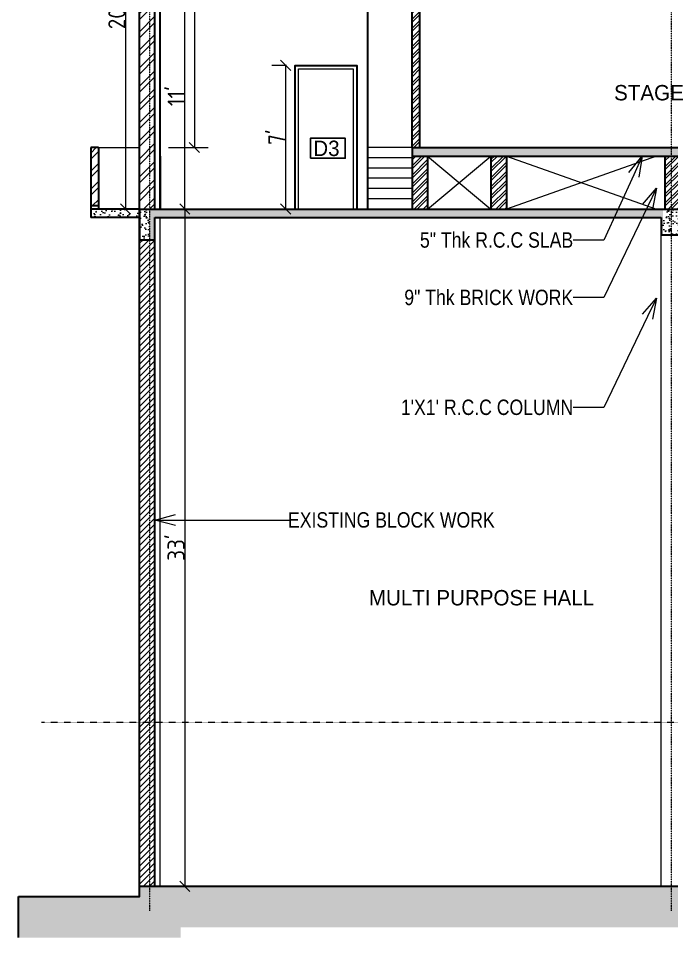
# Model space of a CAD drawing. Extents: x -95606 to 113309, y -42160 to -940.
# Drawn here: x -31865 to -31483, y -18024 to -17486 of the extents above; entities that cross this region are included whole.
import ezdxf
from ezdxf import colors
from ezdxf.entities.mleader import LeaderData, LeaderLine
from ezdxf.math import Vec2, Vec3

# ---------------------------------------------------------------- set-up
doc = ezdxf.new("R2010")
doc.units = 0
doc.header["$LTSCALE"] = 0.02
doc.header["$MEASUREMENT"] = 0
doc.header["$PDMODE"] = 3
doc.header["$PDSIZE"] = -2
for name, pattern in [('( Dashed )', [0.75, 0.5, -0.25]), ('ACAD_ISO04W100', [30, 24, -3, 0, -3]), ('CENTERX2', [101.6, 63.5, -12.7, 12.7, -12.7])]:
    doc.linetypes.add(name, pattern=pattern)
doc.layers.get('0').update_dxf_attribs({"linetype": 'CONTINUOUS'})
doc.layers.get('DEFPOINTS').update_dxf_attribs({"linetype": 'CONTINUOUS'})
for name, color, linetype, lineweight in [('DOOR WIN TEXT', 102, 'CONTINUOUS', 25), ('Hatch', 252, 'CONTINUOUS', 9), ('RBH CENTER LINE', 1, 'ACAD_ISO04W100', 13), ('RBH DIMENSIONS', 8, 'CONTINUOUS', 15), ('RBH hatch', 43, 'CONTINUOUS', 0), ('RBH TEXT', 50, 'CONTINUOUS', 13), ('RBH TEXT FRAME', 90, 'CONTINUOUS', 25), ('RBH WALL - 0.18', 252, 'CONTINUOUS', 18), ('RBH WALL - 0.30', 7, 'CONTINUOUS', 30)]:
    doc.layers.add(name, color=color, linetype=linetype, lineweight=lineweight)
doc.layers.add('RBH DO & WIN', color=7, linetype='CONTINUOUS', lineweight=9, true_color=0x8a008a)
doc.layers.add('RBH STAIRCASE', color=7, linetype='CONTINUOUS', lineweight=15, true_color=0x287763)
doc.styles.add('RBH TEXT40', font='ARIALN.TTF')
doc.styles.add('RBH-225', font='ARIALN.TTF', dxfattribs={"height": 225})
doc.styles.get("Standard").update_dxf_attribs({"font": 'ISOCP'})
doc.dimstyles.new('RBH DIM 01', dxfattribs={"dimtxt": 10, "dimasz": 6, "dimexe": 8, "dimexo": 5, "dimgap": 0.09, "dimtad": 1, "dimdec": 0, "dimzin": 0, "dimdsep": 46, "dimlunit": 4, "dimtxsty": 'Standard', "dimblk": 'OBLIQUE', "dimcen": 0.09, "dimclrd": 4, "dimclre": 1, "dimclrt": 2, "dimadec": 0, "dimazin": 0, "dimtfac": 1, "dimtdec": 0, "dimtofl": 0, "dimtmove": 0, "dimatfit": 3, "dimldrblk": 'OPEN30', "dimfxl": 1, "dimtolj": 1, "dimtzin": 0, "dimlwd": -1, "dimlwe": -1, "dimarcsym": 0})
pattern_1 = [(50, (-400882.442, -522400.5036), (7.172601826, -0.62752135), [0.75, -8.25]), (355, (-400882.442, -522400.5036), (-1.38751334, 7.52192134), [0.6, -6.6]), (100.4514445, (-400881.8446, -522400.556), (5.78508847, 6.89439991), [0.63740192, -7.01142112]), (46.1842, (-400882.442, -522398.504), (10.67241331, -1.65519281), [1.125, -12.375]), (96.6356355, (-400881.553, -522398.642), (9.34661946, 9.741186), [0.95610342, -10.5171376]), (351.184164, (-400882.442, -522398.504), (9.34661945, 9.741186), [0.9, -9.90000001]), (21, (-400881.442, -522399.0036), (5.96907052, -4.026188907), [0.75, -8.25]), (326, (-400881.442, -522399.0036), (2.43315332, 7.25150045), [0.6, -6.6]), (71.4514447, (-400880.945, -522399.339), (8.40222377, 3.22531153), [0.6374019, -7.01142112]), (37.5, (-400882.4423, -522400.5036), (0.121598553, 3.328938538), [0, -6.52, 0, -6.7, 0, -6.625]), (7.5, (-400882.4423, -522400.5036), (2.630695374, 3.944117119), [0, -3.82, 0, -6.37, 0, -2.525]), (327.5, (-400884.6723, -522400.5036), (5.338224362, -0.225548717), [0, -2.5, 0, -7.8, 0, -10.35]), (317.5, (-400885.6723, -522400.5036), (5.831861693, 1.001049823), [0, -3.25, 0, -5.18, 0, -7.35])]
pattern_2 = [(45, (-400882.442, -522400.5036), (-5.30330086, 5.30330086), []), (45, (-400878.907, -522400.5036), (-5.30330086, 5.30330086), [])]

# ---------------------------------------------------------------- blocks, each defined once
blk = doc.blocks.new('_Oblique')
at = {"color": 0, "linetype": 'ByBlock', "lineweight": -2}
blk.add_line((-0.5, -0.5), (0.5, 0.5), dxfattribs=at)
blk = doc.blocks.new('*D738')
at = {"layer": 'DEFPOINTS', "color": 0, "lineweight": -2, "ltscale": 0.75, "transparency": 16777216}
for p in [(-31781.7, -17597.94), (-31781.7, -17993.94), (-31767.24, -17993.94)]:
    blk.add_point(p, dxfattribs=at)
at = {"layer": 'RBH DIMENSIONS', "color": 1, "ltscale": 0.75, "transparency": 16777216}
for p, q in [((-31776.7, -17597.94), (-31759.24, -17597.94)), ((-31776.7, -17993.94), (-31759.24, -17993.94))]:
    blk.add_line(p, q, dxfattribs=at)
at = {"layer": 'RBH DIMENSIONS', "color": 4, "ltscale": 0.75, "transparency": 16777216}
blk.add_line((-31767.24, -17597.94), (-31767.24, -17993.94), dxfattribs=at)
at = {"layer": 'RBH DIMENSIONS', "color": 4, "ltscale": 0.75, "transparency": 16777216, "xscale": 6, "yscale": 6, "zscale": 6}
for p, rotation in [((-31767.24, -17597.94), 90), ((-31767.24, -17993.94), 270)]:
    blk.add_blockref('_Oblique', p, dxfattribs=dict(at, rotation=rotation))
at = {"layer": 'RBH DIMENSIONS', "color": 2, "ltscale": 0.75, "transparency": 16777216, "insert": (-31772.33, -17795.94), "char_height": 10, "attachment_point": 5, "rotation": 90}
blk.add_mtext("\\A1;33'", dxfattribs=at)
blk = doc.blocks.new('_Open30')
at = {"color": 0, "linetype": 'ByBlock', "lineweight": -2}
for p, q in [((-1, 0.268), (0, 0)), ((0, 0), (-1, -0.268)), ((0, 0), (-1, 0))]:
    blk.add_line(p, q, dxfattribs=at)
blk = doc.blocks.new('*D739')
at = {"layer": 'DEFPOINTS', "color": 0, "lineweight": -2, "ltscale": 0.75, "transparency": 16777216}
for p in [(-31767.24, -17465.94), (-31767.24, -17465.94), (-31767.24, -17597.94)]:
    blk.add_point(p, dxfattribs=at)
at = {"layer": 'RBH DIMENSIONS', "color": 1, "ltscale": 0.75, "transparency": 16777216}
for p, q in [((-31772.24, -17465.94), (-31775.24, -17465.94)), ((-31772.24, -17597.94), (-31775.24, -17597.94))]:
    blk.add_line(p, q, dxfattribs=at)
at = {"layer": 'RBH DIMENSIONS', "color": 4, "ltscale": 0.75, "transparency": 16777216}
blk.add_line((-31767.24, -17597.94), (-31767.24, -17465.94), dxfattribs=at)
at = {"layer": 'RBH DIMENSIONS', "color": 4, "ltscale": 0.75, "transparency": 16777216, "xscale": 6, "yscale": 6, "zscale": 6}
for p, rotation in [((-31767.24, -17465.94), 90), ((-31767.24, -17597.94), 270)]:
    blk.add_blockref('_Oblique', p, dxfattribs=dict(at, rotation=rotation))
at = {"layer": 'RBH DIMENSIONS', "color": 2, "ltscale": 0.75, "transparency": 16777216, "insert": (-31772.33, -17531.94), "char_height": 10, "attachment_point": 5, "rotation": 90}
blk.add_mtext("\\A1;11'", dxfattribs=at)
blk = doc.blocks.new('*D740')
at = {"layer": 'DEFPOINTS', "color": 0, "lineweight": -2, "ltscale": 0.75, "transparency": 16777216}
for p in [(-31781.7, -17381.94), (-31781.7, -17561.94), (-31761.65, -17561.94)]:
    blk.add_point(p, dxfattribs=at)
at = {"layer": 'RBH DIMENSIONS', "color": 1, "ltscale": 0.75, "transparency": 16777216}
for p, q in [((-31776.7, -17381.94), (-31753.65, -17381.94)), ((-31776.7, -17561.94), (-31753.65, -17561.94))]:
    blk.add_line(p, q, dxfattribs=at)
at = {"layer": 'RBH DIMENSIONS', "color": 4, "ltscale": 0.75, "transparency": 16777216}
blk.add_line((-31761.65, -17381.94), (-31761.65, -17561.94), dxfattribs=at)
at = {"layer": 'RBH DIMENSIONS', "color": 4, "ltscale": 0.75, "transparency": 16777216, "xscale": 6, "yscale": 6, "zscale": 6}
for p, rotation in [((-31761.65, -17381.94), 90), ((-31761.65, -17561.94), 270)]:
    blk.add_blockref('_Oblique', p, dxfattribs=dict(at, rotation=rotation))
at = {"layer": 'RBH DIMENSIONS', "color": 2, "ltscale": 0.75, "transparency": 16777216, "insert": (-31766.74, -17471.94), "char_height": 10, "attachment_point": 5, "rotation": 90}
blk.add_mtext("\\A1;15'", dxfattribs=at)
blk = doc.blocks.new('*D741')
at = {"layer": 'DEFPOINTS', "color": 0, "lineweight": -2, "ltscale": 0.75, "transparency": 16777216}
for p in [(-31702.7, -17513.94), (-31708.3, -17597.94), (-31702.7, -17597.94)]:
    blk.add_point(p, dxfattribs=at)
at = {"layer": 'RBH DIMENSIONS', "color": 1, "ltscale": 0.75, "transparency": 16777216}
for p, q in [((-31707.7, -17513.94), (-31716.3, -17513.94)), ((-31707.7, -17597.94), (-31716.3, -17597.94))]:
    blk.add_line(p, q, dxfattribs=at)
at = {"layer": 'RBH DIMENSIONS', "color": 4, "ltscale": 0.75, "transparency": 16777216}
blk.add_line((-31708.3, -17513.94), (-31708.3, -17597.94), dxfattribs=at)
at = {"layer": 'RBH DIMENSIONS', "color": 4, "ltscale": 0.75, "transparency": 16777216, "xscale": 6, "yscale": 6, "zscale": 6}
for p, rotation in [((-31708.3, -17513.94), 90), ((-31708.3, -17597.94), 270)]:
    blk.add_blockref('_Oblique', p, dxfattribs=dict(at, rotation=rotation))
at = {"layer": 'RBH DIMENSIONS', "color": 2, "ltscale": 0.75, "transparency": 16777216, "insert": (-31713.39, -17555.94), "char_height": 10, "attachment_point": 5, "rotation": 90}
blk.add_mtext("\\A1;7'", dxfattribs=at)
blk = doc.blocks.new('*D746')
at = {"layer": 'DEFPOINTS', "color": 0, "lineweight": -2, "ltscale": 0.75, "transparency": 16777216}
for p in [(-31793.7, -17355.07), (-31801.9, -17597.94), (-31793.7, -17597.94)]:
    blk.add_point(p, dxfattribs=at)
at = {"layer": 'RBH DIMENSIONS', "color": 1, "ltscale": 0.75, "transparency": 16777216}
for p, q in [((-31798.7, -17355.07), (-31809.9, -17355.07)), ((-31798.7, -17597.94), (-31809.9, -17597.94))]:
    blk.add_line(p, q, dxfattribs=at)
at = {"layer": 'RBH DIMENSIONS', "color": 4, "ltscale": 0.75, "transparency": 16777216}
blk.add_line((-31801.9, -17355.07), (-31801.9, -17597.94), dxfattribs=at)
at = {"layer": 'RBH DIMENSIONS', "color": 4, "ltscale": 0.75, "transparency": 16777216, "xscale": 6, "yscale": 6, "zscale": 6}
for p, rotation in [((-31801.9, -17355.07), 90), ((-31801.9, -17597.94), 270)]:
    blk.add_blockref('_Oblique', p, dxfattribs=dict(at, rotation=rotation))
at = {"layer": 'RBH DIMENSIONS', "color": 2, "ltscale": 0.75, "transparency": 16777216, "insert": (-31806.99, -17476.5), "char_height": 10, "attachment_point": 5, "rotation": 90}
blk.add_mtext('\\A1;20\'-3"', dxfattribs=at)

msp = doc.modelspace()

# ---------------------------------------------------------------- hatches: boundary and pattern name
at = {"layer": 'Hatch', "ltscale": 0.75}
h = msp.add_hatch(dxfattribs=at)
h.set_pattern_fill('ANSI32', color=256, scale=20)
h.set_pattern_definition(pattern_2)
h.paths.add_polyline_path([(-31784.703, -17355.804), (-31787.703, -17356.066), (-31787.703, -17597.942), (-31784.703, -17597.942)])
h.paths.add_polyline_path([(-31787.703, -17355.067), (-31793.703, -17355.067), (-31793.703, -17597.942), (-31787.703, -17597.942)])
h = msp.add_hatch(dxfattribs=at)
h.set_pattern_fill('ANSI32', color=256, scale=10)
h.set_pattern_definition([(45, (-400900.115, -522400.5036), (-2.65165043, 2.65165043), []), (45, (-400898.3474, -522400.5036), (-2.65165043, 2.65165043), [])])
h.paths.add_polyline_path([(-31629.875, -17381.942), (-31634.375, -17381.942), (-31634.375, -17561.942), (-31629.875, -17561.942)])
h = msp.add_hatch(dxfattribs=at)
h.set_pattern_fill('ANSI32', color=256, scale=20)
h.set_pattern_definition(pattern_2)
h.paths.add_polyline_path([(-31817.703, -17561.942), (-31822.203, -17561.942), (-31822.203, -17595.942), (-31817.703, -17595.942)])
h = msp.add_hatch(dxfattribs=at)
h.set_pattern_fill('AR-CONC', color=256)
h.set_pattern_definition(pattern_1)
h.paths.add_polyline_path([(-31487.703, -17561.942), (-31634.375, -17561.942), (-31634.375, -17566.942), (-31487.703, -17566.942)])
h.paths.add_polyline_path([(-31385.703, -17561.942), (-31449.345, -17561.942), (-31449.384, -17561.946), (-31449.92, -17562.022), (-31450.77, -17561.942), (-31487.703, -17561.942), (-31487.703, -17566.942), (-31385.703, -17566.942)])
h = msp.add_hatch(dxfattribs=at)
h.set_pattern_fill('ANSI32', color=256, scale=10)
h.set_pattern_definition([(45, (-31625.59, -17574.559), (-2.65165, 2.65165), []), (45, (-31623.8222, -17574.559), (-2.65165, 2.65165), [])])
h.paths.add_polyline_path([(-31625.375, -17566.942), (-31634.375, -17566.942), (-31634.375, -17597.942), (-31625.375, -17597.942)])
h.paths.add_polyline_path([(-31579.203, -17566.942), (-31588.203, -17566.942), (-31588.203, -17597.942), (-31579.203, -17597.942)])
h.paths.add_polyline_path([(-31477.447, -17566.942), (-31482.697, -17566.942), (-31482.697, -17597.942), (-31477.447, -17597.942)])
h.paths.add_polyline_path([(-31482.697, -17566.942), (-31486.447, -17566.942), (-31486.447, -17597.942), (-31482.697, -17597.942)])
h.paths.add_polyline_path([(-31385.703, -17566.942), (-31394.703, -17566.942), (-31394.703, -17597.942), (-31385.703, -17597.942)])
h = msp.add_hatch(dxfattribs=at)
h.set_pattern_fill('AR-CONC', color=256)
h.set_pattern_definition(pattern_1)
h.paths.add_polyline_path([(-31793.703, -17597.942), (-31817.703, -17597.942), (-31822.203, -17597.942), (-31822.203, -17602.942), (-31793.703, -17602.942)])
h = msp.add_hatch(dxfattribs=at)
h.set_pattern_fill('AR-CONC', color=256)
h.set_pattern_definition(pattern_1)
h.paths.add_polyline_path([(-31787.703, -17597.942), (-31793.703, -17597.942), (-31793.703, -17602.942), (-31793.703, -17615.942), (-31787.703, -17615.942)])
h = msp.add_hatch(dxfattribs=at)
h.set_pattern_fill('AR-CONC', color=256)
h.set_pattern_definition(pattern_1)
h.paths.add_polyline_path([(-31487.703, -17597.942), (-31787.703, -17597.942), (-31787.703, -17615.942), (-31784.703, -17615.942), (-31784.703, -17602.942), (-31488.703, -17602.942), (-31488.703, -17612.942), (-31487.703, -17612.942)])
h = msp.add_hatch(dxfattribs=at)
h.set_pattern_fill('AR-CONC', color=256)
h.set_pattern_definition(pattern_1)
h.paths.add_polyline_path([(-31476.703, -17602.942), (-31373.703, -17602.942), (-31373.703, -17615.942), (-31367.703, -17615.942), (-31367.703, -17597.942), (-31373.703, -17597.942), (-31487.703, -17597.942), (-31487.703, -17612.942), (-31476.703, -17612.942)])
h = msp.add_hatch(dxfattribs=at)
h.set_pattern_fill('ANSI31', color=256, scale=20)
h.set_pattern_definition([(45, (-400882.4423, -522400.5036), (-1.767766953, 1.767766953), [])])
h.paths.add_polyline_path([(-31787.703, -17753.942), (-31793.703, -17753.942), (-31793.703, -17993.942), (-31787.703, -17993.942)])
h.paths.add_polyline_path([(-31784.703, -17753.942), (-31787.703, -17753.942), (-31787.703, -17993.942), (-31784.703, -17993.942)])
h.paths.add_polyline_path([(-31784.703, -17615.942), (-31787.703, -17615.942), (-31787.703, -17753.942), (-31784.703, -17753.942)])
h.paths.add_polyline_path([(-31787.703, -17615.942), (-31793.703, -17615.942), (-31793.703, -17753.942), (-31787.703, -17753.942)])
h.paths.add_polyline_path([(-31369.203, -17615.942), (-31373.703, -17615.942), (-31373.703, -17753.942), (-31369.203, -17753.942)])
h.paths.add_polyline_path([(-31361.703, -17615.942), (-31367.703, -17615.942), (-31367.703, -17753.942), (-31361.703, -17753.942)])
h.paths.add_polyline_path([(-31361.703, -17753.942), (-31367.703, -17753.942), (-31367.703, -17993.942), (-31361.703, -17993.942), (-31361.703, -17765.942)])
h.paths.add_polyline_path([(-31369.203, -17753.942), (-31373.703, -17753.942), (-31373.703, -17993.942), (-31369.203, -17993.942)])
at = {"layer": 'RBH hatch'}
h = msp.add_hatch(dxfattribs=at)
h.set_pattern_fill('EARTH', color=256, scale=24)
h.set_pattern_definition([(0, (-400882.442, -522400.5036), (6, 6), [6, -6]), (0, (-400882.442, -522398.2536), (6, 6), [6, -6]), (0, (-400882.442, -522396.0036), (6, 6), [6, -6]), (90, (-400881.692, -522395.2536), (-6, 6), [6, -6]), (90, (-400879.442, -522395.2536), (-6, 6), [6, -6]), (90, (-400877.192, -522395.2536), (-6, 6), [6, -6])])
h.paths.add_polyline_path([(-31793.703, -17993.942), (-31793.703, -17999.942), (-31864.551, -17999.942), (-31864.551, -18023.942), (-31769.703, -18023.942), (-31769.703, -18017.942), (-31337.703, -18017.942), (-31337.703, -17789.942), (-31160.703, -17789.942), (-31160.703, -17765.942), (-31361.703, -17765.942), (-31361.703, -17993.942)])
h.paths.add_polyline_path([(-30953.703, -17765.942), (-31160.703, -17765.942), (-31160.703, -17789.942), (-30953.703, -17789.942)])
h.paths.add_polyline_path([(-30746.703, -17765.942), (-30953.703, -17765.942), (-30953.703, -17789.942), (-30746.703, -17789.942)])
h.paths.add_polyline_path([(-30539.703, -17765.942), (-30746.703, -17765.942), (-30746.703, -17789.942), (-30539.703, -17789.942)])
h.paths.add_polyline_path([(-30344.703, -17765.942), (-30539.703, -17765.942), (-30539.703, -17789.942), (-30344.703, -17789.942)])
h.paths.add_polyline_path([(-30197.703, -17765.942), (-30344.703, -17765.942), (-30344.703, -17789.942), (-30197.703, -17789.942)])
h.paths.add_polyline_path([(-30014.621, -17765.942), (-30197.703, -17765.942), (-30197.703, -17789.942), (-30014.621, -17789.942)])

# ---------------------------------------------------------------- linework, layer by layer
at = {"layer": 'Hatch', "linetype": '( Dashed )', "ltscale": 0.75}
msp.add_line((-31850.979, -17897.942), (-31373.703, -17897.942), dxfattribs=at)
at = {"layer": 'RBH CENTER LINE', "linetype": 'CENTERX2', "ltscale": 0.12}
for p, q in [((-31787.703, -18008.254), (-31787.703, -16985.003)), ((-31482.703, -18008.254), (-31482.703, -16985.003))]:
    msp.add_line(p, q, dxfattribs=at)
at = {"layer": 'RBH DIMENSIONS', "ltscale": 0.75}
for p, q in [((-31625.375, -17597.942), (-31588.203, -17566.942)), ((-31625.375, -17566.942), (-31588.203, -17597.942)), ((-31579.203, -17566.942), (-31491.453, -17597.942)), ((-31491.453, -17566.942), (-31579.203, -17597.942)), ((-31634.375, -17597.942), (-31660.203, -17597.942))]:
    msp.add_line(p, q, dxfattribs=at)
at = {"layer": 'RBH DO & WIN', "ltscale": 0.75}
msp.add_lwpolyline([(-31700.703, -17597.942), (-31700.703, -17515.942), (-31668.703, -17515.942), (-31668.703, -17597.942)], dxfattribs=at)
at = {"layer": 'RBH STAIRCASE', "ltscale": 5}
for p, q in [((-31634.375, -17561.942), (-31660.203, -17561.942)), ((-31634.375, -17567.942), (-31660.203, -17567.942)), ((-31634.375, -17573.942), (-31660.203, -17573.942)), ((-31634.375, -17579.942), (-31660.203, -17579.942)), ((-31634.375, -17585.942), (-31660.203, -17585.942)), ((-31634.375, -17591.942), (-31660.203, -17591.942))]:
    msp.add_line(p, q, dxfattribs=at)
at = {"layer": 'RBH TEXT FRAME', "color": 4}
msp.add_lwpolyline([(-31693.831, -17568.246), (-31673.444, -17568.246), (-31673.444, -17556.566), (-31693.831, -17556.566)], close=True, dxfattribs=at)
at = {"layer": 'RBH WALL - 0.18', "ltscale": 0.75}
for p, q in [((-31817.703, -17561.942), (-31793.703, -17561.942)), ((-31781.703, -17993.942), (-31781.703, -17602.942)), ((-31488.703, -17993.942), (-31488.703, -17612.942))]:
    msp.add_line(p, q, dxfattribs=at)
at = {"layer": 'RBH WALL - 0.30', "ltscale": 0.75}
for p, q in [((-31793.703, -17999.942), (-31793.703, -17355.067)), ((-31784.703, -17597.942), (-31784.703, -17355.067)), ((-31781.703, -17597.942), (-31781.703, -17353.972)), ((-31634.375, -17561.942), (-31634.375, -17381.942)), ((-31629.875, -17561.942), (-31629.875, -17381.942)), ((-31660.203, -17597.942), (-31660.203, -17465.942)), ((-31817.703, -17561.942), (-31822.203, -17561.942)), ((-31822.203, -17561.942), (-31822.203, -17602.942)), ((-31817.703, -17561.942), (-31817.703, -17597.942)), ((-31634.375, -17561.942), (-31634.375, -17566.942)), ((-31781.703, -17566.942), (-31781.703, -17597.942)), ((-31634.375, -17566.942), (-31634.375, -17597.942)), ((-31625.375, -17566.942), (-31625.375, -17597.942)), ((-31588.203, -17566.942), (-31588.203, -17597.942)), ((-31588.203, -17566.942), (-31579.203, -17566.942)), ((-31579.203, -17566.942), (-31579.203, -17597.942)), ((-31486.453, -17566.942), (-31486.453, -17597.942)), ((-31822.203, -17595.942), (-31817.703, -17595.942)), ((-31817.703, -17597.942), (-31822.203, -17597.942)), ((-31793.703, -17602.942), (-31822.203, -17602.942)), ((-31793.703, -17597.942), (-31817.703, -17597.942)), ((-31793.703, -17597.942), (-31186.703, -17597.942)), ((-31793.703, -17597.942), (-31793.703, -17615.942)), ((-31784.703, -17993.942), (-31784.703, -17602.942)), ((-31784.703, -17615.942), (-31784.703, -17602.942)), ((-31784.703, -17602.942), (-31488.703, -17602.942)), ((-31488.703, -17602.942), (-31488.703, -17612.942)), ((-31488.703, -17612.942), (-31476.703, -17612.942)), ((-31793.703, -17615.942), (-31784.703, -17615.942)), ((-31864.551, -18023.942), (-31864.551, -17999.942))]:
    msp.add_line(p, q, dxfattribs=at)
for points in [[(-31702.703, -17597.942), (-31702.703, -17513.942), (-31666.703, -17513.942), (-31666.703, -17597.942)], [(-31634.375, -17561.942), (-31385.703, -17561.942), (-31385.703, -17597.942)], [(-31634.375, -17566.942), (-31385.703, -17566.942), (-31385.703, -17597.942)], [(-31864.551, -17999.942), (-31793.703, -17999.942), (-31793.703, -17993.942), (-31361.703, -17993.942), (-31361.703, -17765.942), (-30014.621, -17765.942)]]:
    msp.add_lwpolyline(points, dxfattribs=at)

# ---------------------------------------------------------------- texts
at = {"layer": 'DOOR WIN TEXT', "color": 4, "insert": (-31719.626, -17567.059), "char_height": 9, "attachment_point": 7, "style": 'RBH-225'}
msp.add_mtext_dynamic_manual_height_columns('\\pi27.504;{\\fStylus BT|b0|i0|c0|p34;D3}', width=70.71517, gutter_width=1, heights=[0], dxfattribs=at)
at = {"layer": 'RBH TEXT', "color": 0, "char_height": 9, "attachment_point": 1, "style": 'RBH-225'}
for s, width, insert in [('\\pi36.252;{\\fStylus BT|b0|i0|c0|p34;STAGE }', 111.61956, (-31552.483, -17525.394)), ('\\pi14.419;{\\fStylus BT|b0|i0|c0|p34;MULTI PURPOSE HALL }', 160.12204, (-31674.043, -17820.691))]:
    msp.add_mtext_dynamic_manual_height_columns(s, width=width, gutter_width=1, heights=[0], dxfattribs=dict(at, insert=insert))

# ---------------------------------------------------------------- dimensions: what is measured, and where the dimension line sits
at = {"layer": 'RBH DIMENSIONS', "ltscale": 0.75}
for base, p1, p2, picture, middle in [((-31801.9, -17597.942), (-31793.703, -17355.067), (-31793.703, -17597.942), '*D746', (-31806.991, -17476.505)), ((-31761.651, -17561.942), (-31781.703, -17381.942), (-31781.703, -17561.942), '*D740', (-31766.741, -17471.942)), ((-31767.24, -17465.942), (-31767.24, -17597.942), (-31767.24, -17465.942), '*D739', (-31772.33, -17531.942)), ((-31708.303, -17597.942), (-31702.703, -17513.942), (-31702.703, -17597.942), '*D741', (-31713.393, -17555.942)), ((-31767.24, -17993.942), (-31781.703, -17597.942), (-31781.703, -17993.942), '*D738', (-31772.33, -17795.942))]:
    dim = msp.add_linear_dim(base=base, p1=p1, p2=p2, angle=90, dimstyle='RBH DIM 01', dxfattribs=at)
    dim.commit()
    dim.dimension.update_dxf_attribs({"geometry": picture, "text_midpoint": middle})

# ---------------------------------------------------------------- leaders
at = {"layer": 'RBH DIMENSIONS'}
ml = msp.add_multileader_mtext('Standard', dxfattribs=at)
ml.set_content('{\\C110;5" Thk R.C.C SLAB}', color=256, style='RBH TEXT40')
ml.set_leader_properties(color=256, linetype='ByLayer', lineweight=-1)
ml.set_arrow_properties(name='OPEN30')
ml.build(insert=Vec2(0, 0))
ml.multileader.update_dxf_attribs({"dogleg_length": 17.984, "arrow_head_size": 12})
ctx = ml.context
ctx.base_point, ctx.char_height, ctx.arrow_head_size, ctx.landing_gap_size, ctx.plane_origin = Vec3(-31628.799, -17616.095), 9, 12, 0.0036, Vec3(-31460.547, -17580.897)
ctx.text_align_type = 2
notes = []
notes.append((ctx, [(0, (1, 1, 0), (-31522.159, -17616.095), (-1, 0), 17.984, [(0, [(-31499.758, -17566.942), (-31522.159, -17616.095)], 0, [])])]))
ctx.mtext.insert, ctx.mtext.alignment, ctx.mtext.flow_direction = Vec3(-31540.146, -17611.518), 3, 5
ml = msp.add_multileader_mtext('Standard', dxfattribs=at)
ml.set_content('{\\C110;9" Thk BRICK WORK}', color=256, style='RBH TEXT40')
ml.set_leader_properties(color=256, linetype='ByLayer', lineweight=-1)
ml.set_arrow_properties(name='OPEN30')
ml.build(insert=Vec2(0, 0))
ml.multileader.update_dxf_attribs({"dogleg_length": 17.984, "arrow_head_size": 12})
ctx = ml.context
ctx.base_point, ctx.char_height, ctx.arrow_head_size, ctx.landing_gap_size, ctx.plane_origin = Vec3(-31638.481, -17649.665), 9, 12, 0.0036, Vec3(-31460.547, -17614.467)
ctx.text_align_type = 2
notes.append((ctx, [(0, (1, 1, 0), (-31522.159, -17649.665), (-1, 0), 17.984, [(0, [(-31491.453, -17585.773), (-31522.159, -17649.665)], 0, [])])]))
ctx.mtext.insert, ctx.mtext.alignment, ctx.mtext.flow_direction = Vec3(-31540.146, -17645.088), 3, 5
ml = msp.add_multileader_mtext('Standard', dxfattribs=at)
ml.set_content("{\\C110;1'X1' R.C.C COLUMN}", color=256, style='RBH TEXT40')
ml.set_leader_properties(color=256, linetype='ByLayer', lineweight=-1)
ml.set_arrow_properties(name='OPEN30')
ml.build(insert=Vec2(0, 0))
ml.multileader.update_dxf_attribs({"dogleg_length": 17.984, "arrow_head_size": 12})
ctx = ml.context
ctx.base_point, ctx.char_height, ctx.arrow_head_size, ctx.landing_gap_size, ctx.plane_origin = Vec3(-31638.941, -17713.93), 9, 12, 0.0036, Vec3(-31460.547, -17678.732)
ctx.text_align_type = 2
notes.append((ctx, [(0, (1, 1, 0), (-31522.159, -17713.93), (-1, 0), 17.984, [(0, [(-31491.453, -17650.038), (-31522.159, -17713.93)], 0, [])])]))
ctx.mtext.insert, ctx.mtext.alignment, ctx.mtext.flow_direction = Vec3(-31540.146, -17709.353), 3, 5
ml = msp.add_multileader_mtext('Standard', dxfattribs=at)
ml.set_content('{\\C110;EXISTING BLOCK WORK}', color=256, style='RBH TEXT40')
ml.set_leader_properties(color=256, linetype='ByLayer', lineweight=-1)
ml.set_arrow_properties(name='OPEN30')
ml.build(insert=Vec2(0, 0))
ml.multileader.update_dxf_attribs({"dogleg_length": 0.36, "arrow_head_size": 12})
ctx = ml.context
ctx.base_point, ctx.char_height, ctx.arrow_head_size, ctx.landing_gap_size, ctx.plane_origin = Vec3(-31706.07, -17779.775), 9, 12, 0.0036, Vec3(-31761.582, -17744.577)
ctx.text_align_type = 2
notes.append((ctx, [(0, (1, 1, 0), (-31724.053, -17779.775), (1, 0), 17.984, [(0, [(-31784.703, -17779.775), (-31724.053, -17779.775)], 0, [])])]))
ctx.mtext.insert, ctx.mtext.alignment, ctx.mtext.flow_direction = Vec3(-31586.015, -17775.199), 3, 5
for ctx, leaders in notes:
    for number, flags, end, landing, length, lines in leaders:
        leader = LeaderData()
        leader.index, (leader.has_last_leader_line, leader.has_dogleg_vector, leader.attachment_direction) = number, flags
        leader.last_leader_point, leader.dogleg_vector, leader.dogleg_length = Vec3(end), Vec3(landing), length
        for number, points, colour, breaks in lines:
            line = LeaderLine()
            line.index, line.vertices, line.color, line.breaks = number, Vec3.list(points), colors.encode_raw_color(colour), breaks
            leader.lines.append(line)
        ctx.leaders.append(leader)

doc.saveas('drawing.dxf')
